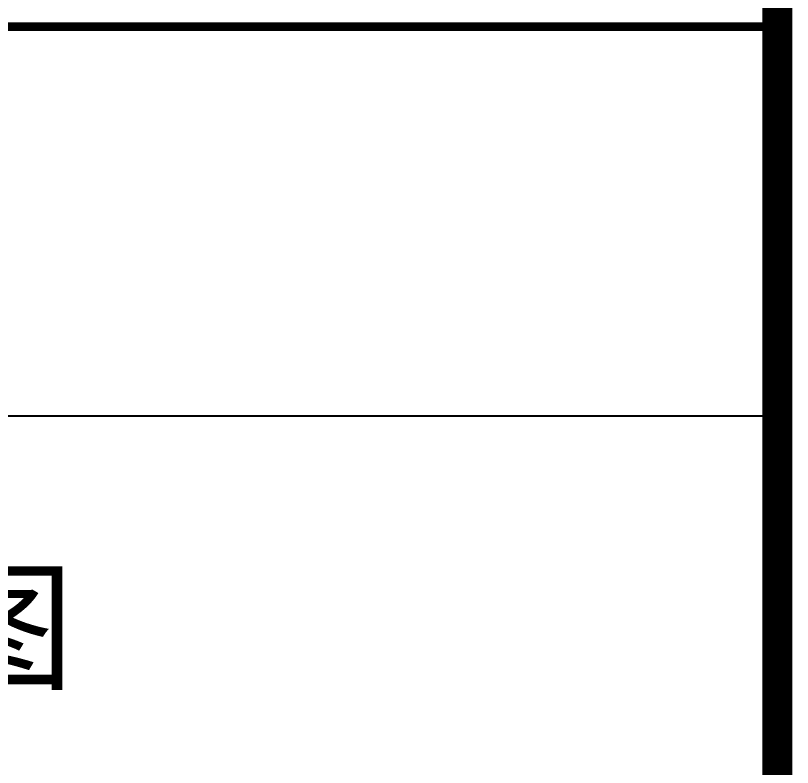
# Model space of a CAD drawing. Extents: x -737978 to 768813, y -372247 to 1140308.
# Drawn here: x -225012 to -221150, y -136291 to -132551 of the extents above; entities that cross this region are included whole.
import ezdxf

# ---------------------------------------------------------------- set-up
doc = ezdxf.new("R2010")
doc.units = 0
doc.header["$LTSCALE"] = 10
doc.header["$MEASUREMENT"] = 0
doc.layers.get('0').update_dxf_attribs({"linetype": 'CONTINUOUS'})
doc.layers.add('PUB_TITLE', color=4, linetype='CONTINUOUS')
doc.styles.add('-宋体', font='', dxfattribs={"width": 0.8})
doc.styles.get('-宋体').set_extended_font_data('SimSun')

# ---------------------------------------------------------------- blocks, each defined once
blk = doc.blocks.new('TQ1')
at = {"layer": 'PUB_TITLE'}
blk.add_line((-49854.8, -407354.8), (-43854.8, -407354.8), dxfattribs=at)
at = {"layer": 'PUB_TITLE', "const_width": 20}
blk.add_lwpolyline([(-49854.8, -406454.8), (-43854.8, -406454.8)], dxfattribs=at)
at = {"layer": 'PUB_TITLE', "style": '-宋体'}
blk.add_text('施工图', height=240, dxfattribs=at).set_placement((-46462.9, -407963.2))

msp = doc.modelspace()

# ---------------------------------------------------------------- linework, layer by layer
at = {"layer": 'PUB_TITLE', "const_width": 150}
msp.add_lwpolyline([(-373625.1, -158410.6), (-221225.1, -158410.6), (-221225.1, -72310.6), (-373625.1, -72310.6)], close=True, dxfattribs=at)

# ---------------------------------------------------------------- block references
at = {"xscale": 2.15028113370122, "yscale": 2.15028113370122, "zscale": 2.15028113370122}
msp.add_blockref('TQ1', (-126925.1, 741385.6), dxfattribs=at)

doc.saveas('drawing.dxf')
